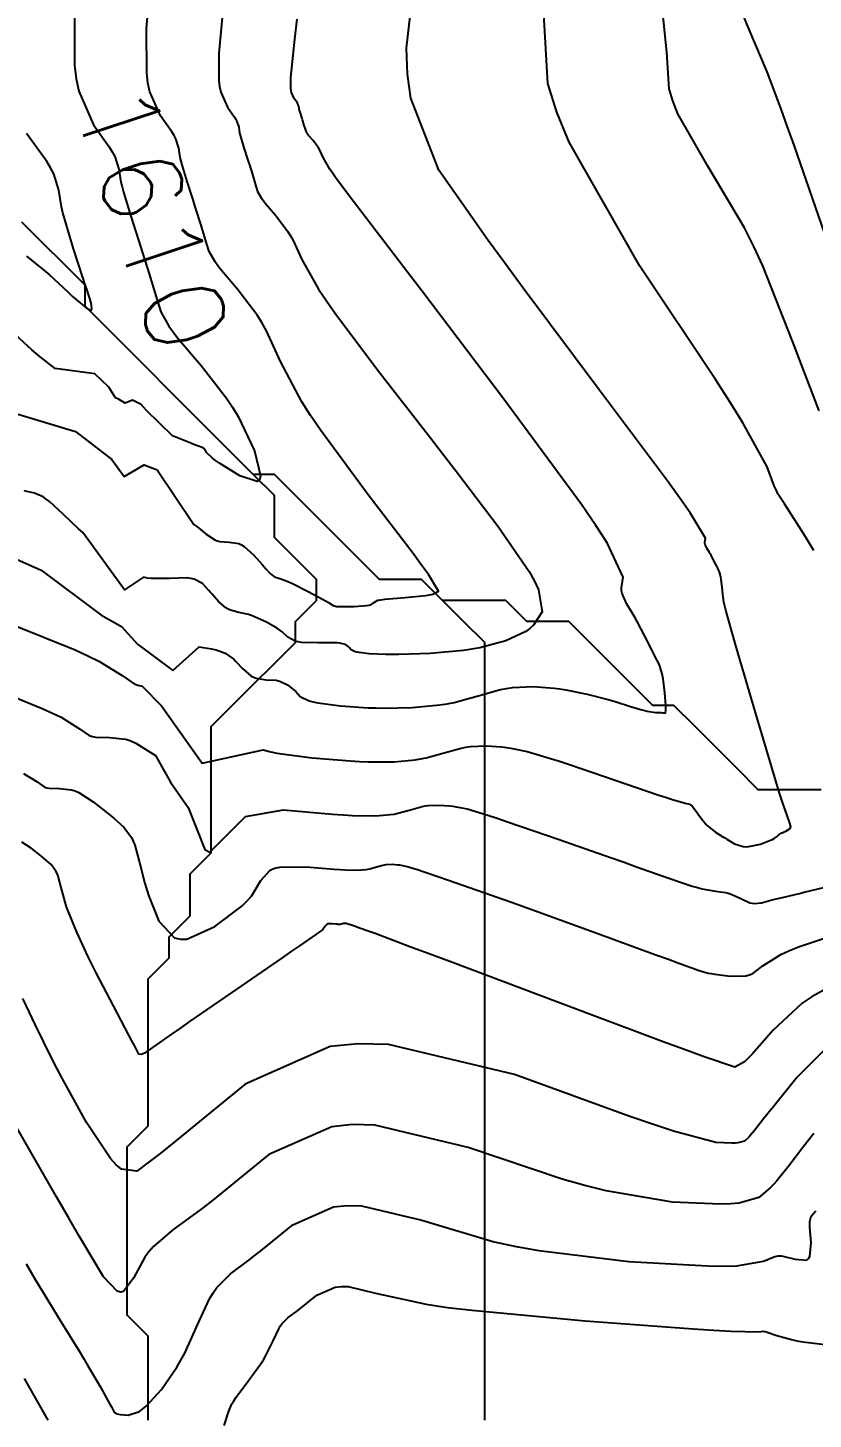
# Model space of a CAD drawing. Header units: metres. Extents: x 837475 to 838479, y 1189012 to 1191015.
# Drawn here: x 837725.3 to 837762.6, y 1190836.9 to 1190903.1 of the extents above; entities that cross this region are included whole.
import ezdxf

# ---------------------------------------------------------------- set-up
doc = ezdxf.new("R2010")
doc.units = ezdxf.units.M
doc.header["$LTSCALE"] = 0.3
for name, color, linetype in [('COTAS 10', 1, 'Continuous'), ('COTAS INT', 252, 'Continuous'), ('DRENAJE', 5, 'Continuous')]:
    doc.layers.add(name, color=color, linetype=linetype)
doc.styles.get("Standard").update_dxf_attribs({"font": 'simplex.shx'})

msp = doc.modelspace()

# ---------------------------------------------------------------- linework, layer by layer
at = {"layer": 'COTAS 10'}
for points in [[(837762.673, 1190878.242), (837762.196, 1190879.019), (837761.275, 1190880.45), (837760.97, 1190880.934), (837760.881, 1190881.115), (837760.791, 1190881.316), (837760.45, 1190882.212), (837759.309, 1190884.301), (837758.715, 1190885.255), (837758, 1190886.372), (837754.41, 1190891.762), (837751.04, 1190897.657), (837750.464, 1190899.092), (837750.041, 1190900.442), (837749.803, 1190904.607)], [(837727.535, 1190904.194), (837727.541, 1190901.321), (837727.622, 1190900.67), (837727.737, 1190900.083), (837728.44, 1190898.487), (837729.189, 1190897.442), (837729.334, 1190897.202), (837729.451, 1190896.984), (837729.647, 1190896.374), (837729.742, 1190895.753), (837729.795, 1190895.527), (837729.86, 1190895.278), (837730.192, 1190894.184), (837730.577, 1190892.997), (837730.676, 1190892.689), (837730.771, 1190892.39), (837731.086, 1190891.388), (837731.47, 1190890.147), (837731.644, 1190889.585), (837732.025, 1190888.909), (837732.214, 1190888.648), (837732.439, 1190888.356), (837733.552, 1190887.038), (837734.762, 1190885.486), (837735.048, 1190885.047), (837735.312, 1190884.604), (837736.091, 1190882.973), (837736.374, 1190881.782), (837736.326, 1190881.617), (837736.224, 1190881.524), (837735.398, 1190881.78), (837734.435, 1190882.39), (837734.246, 1190882.52), (837734.091, 1190882.632), (837733.811, 1190882.895), (837733.748, 1190883.021), (837733.73, 1190883.046), (837733.712, 1190883.068), (837733.645, 1190883.112), (837733.38, 1190883.211), (837733.238, 1190883.267), (837733.066, 1190883.335), (837732.195, 1190883.685), (837730.959, 1190884.898), (837730.713, 1190885.182), (837730.295, 1190885.391), (837729.937, 1190885.241), (837729.625, 1190885.433), (837729.49, 1190885.496), (837729.175, 1190885.998), (837728.499, 1190886.633), (837726.612, 1190886.892), (837725.911, 1190887.441), (837725.709, 1190887.611), (837725.504, 1190887.788), (837724.735, 1190888.493)], [(837723.639, 1190871.683), (837726.007, 1190870.723), (837726.493, 1190870.504), (837726.905, 1190870.306), (837727.78, 1190869.76), (837728.238, 1190869.444), (837728.388, 1190869.391), (837728.547, 1190869.354), (837729.206, 1190869.341), (837729.979, 1190869.262), (837730.211, 1190869.182), (837730.45, 1190869.077), (837731.38, 1190868.488), (837732.092, 1190867.217), (837732.94, 1190866.006), (837733.727, 1190864.008), (837733.969, 1190863.887), (837735.664, 1190865.582), (837737.468, 1190865.899), (837739.802, 1190865.697), (837740.309, 1190865.661), (837740.756, 1190865.634), (837741.866, 1190865.608), (837742.552, 1190865.673), (837742.732, 1190865.702), (837742.907, 1190865.736), (837743.5, 1190865.901), (837744.053, 1190866.056), (837744.203, 1190866.084), (837744.35, 1190866.106), (837744.868, 1190866.131), (837745.38, 1190866.092), (837745.524, 1190866.073), (837745.669, 1190866.051), (837746.198, 1190865.942), (837747.186, 1190865.642), (837747.62, 1190865.499), (837748.123, 1190865.33), (837750.522, 1190864.505), (837753.063, 1190863.616), (837753.657, 1190863.406), (837754.203, 1190863.213), (837755.778, 1190862.648), (837756.888, 1190862.274), (837757.141, 1190862.202), (837757.371, 1190862.142), (837758.004, 1190862.038), (837758.481, 1190861.972), (837758.611, 1190861.936), (837758.741, 1190861.894), (837759.205, 1190861.677), (837759.635, 1190861.484), (837759.744, 1190861.457), (837759.848, 1190861.44), (837760.184, 1190861.472), (837760.523, 1190861.576), (837760.629, 1190861.605), (837760.739, 1190861.633), (837761.18, 1190861.737), (837761.781, 1190861.874), (837761.992, 1190861.925), (837762.223, 1190861.98), (837763.22, 1190862.225)], [(837725.236, 1190844.303), (837725.659, 1190843.586), (837726.883, 1190841.565), (837727.768, 1190840.133), (837727.979, 1190839.787), (837728.173, 1190839.463), (837728.75, 1190838.473), (837729.144, 1190837.77), (837729.223, 1190837.627), (837729.29, 1190837.506), (837729.424, 1190837.254), (837729.557, 1190837.167), (837729.623, 1190837.149), (837729.701, 1190837.135), (837730.091, 1190837.107), (837730.621, 1190837.29), (837730.789, 1190837.409), (837730.966, 1190837.557), (837731.678, 1190838.337), (837732.407, 1190839.399), (837732.594, 1190839.725), (837732.775, 1190840.065), (837733.375, 1190841.407), (837733.956, 1190842.65), (837734.126, 1190842.927), (837734.3, 1190843.176), (837734.957, 1190843.834), (837735.824, 1190844.476), (837736.131, 1190844.715), (837736.466, 1190844.981), (837737.913, 1190846.161), (837739.848, 1190847.018), (837740.49, 1190847.079), (837741.178, 1190847.065), (837744.045, 1190846.379), (837747.481, 1190845.36), (837748.527, 1190845.135), (837749.613, 1190844.935), (837753.879, 1190844.42), (837757.62, 1190844.207), (837758.376, 1190844.197), (837759.011, 1190844.209), (837760.29, 1190844.427), (837760.817, 1190844.661), (837760.977, 1190844.682), (837761.142, 1190844.684), (837761.789, 1190844.532), (837762.322, 1190844.485), (837762.415, 1190844.552), (837762.485, 1190844.655), (837762.542, 1190845.318), (837762.486, 1190846.053), (837762.484, 1190846.201), (837762.489, 1190846.326), (837762.556, 1190846.578), (837762.777, 1190846.835)]]:
    msp.add_lwpolyline(points, dxfattribs=at)
at = {"layer": 'COTAS INT'}
for points in [[(837724.582, 1190874.713), (837727.566, 1190873.504), (837728.177, 1190873.229), (837728.697, 1190872.979), (837729.798, 1190872.291), (837730.368, 1190871.893), (837730.551, 1190871.826), (837730.747, 1190871.778), (837731.668, 1190870.849), (837733.606, 1190868.125), (837736.499, 1190868.75), (837736.797, 1190868.67), (837737.146, 1190868.596), (837738.825, 1190868.371), (837740.644, 1190868.227), (837741.082, 1190868.203), (837741.49, 1190868.187), (837742.724, 1190868.187), (837743.725, 1190868.281), (837743.987, 1190868.323), (837744.243, 1190868.373), (837745.11, 1190868.614), (837745.917, 1190868.841), (837746.135, 1190868.882), (837746.35, 1190868.914), (837747.106, 1190868.95), (837747.854, 1190868.892), (837748.064, 1190868.865), (837748.275, 1190868.832), (837749.047, 1190868.673), (837750.162, 1190868.349), (837750.59, 1190868.213), (837751.069, 1190868.056), (837753.227, 1190867.319), (837755.265, 1190866.619), (837755.668, 1190866.485), (837756.001, 1190866.377), (837756.624, 1190866.201), (837756.78, 1190866.164), (837756.819, 1190866.143), (837756.857, 1190866.117), (837756.98, 1190865.986), (837757.105, 1190865.807), (837757.144, 1190865.75), (837757.184, 1190865.691), (837757.348, 1190865.456), (837757.555, 1190865.207), (837757.624, 1190865.141), (837757.698, 1190865.075), (837758.004, 1190864.845), (837758.349, 1190864.623), (837758.446, 1190864.562), (837758.545, 1190864.502), (837758.908, 1190864.287), (837759.32, 1190864.156), (837759.45, 1190864.148), (837759.587, 1190864.153), (837760.135, 1190864.274), (837760.619, 1190864.452), (837760.715, 1190864.494), (837760.794, 1190864.532), (837760.943, 1190864.641), (837761.029, 1190864.731), (837761.07, 1190864.758), (837761.117, 1190864.785), (837761.348, 1190864.889), (837761.544, 1190865.02), (837761.569, 1190865.065), (837761.581, 1190865.113), (837761.521, 1190865.317), (837761.197, 1190866.214), (837761.044, 1190866.699), (837760.862, 1190867.287), (837759.975, 1190870.265), (837759.097, 1190873.272), (837758.922, 1190873.878), (837758.775, 1190874.385), (837758.489, 1190875.396), (837758.405, 1190875.786), (837758.385, 1190875.901), (837758.367, 1190876.019), (837758.317, 1190876.473), (837758.274, 1190876.877), (837758.26, 1190876.964), (837758.246, 1190877.041), (837758.191, 1190877.227), (837758.116, 1190877.378), (837758.089, 1190877.431), (837758.059, 1190877.49), (837757.93, 1190877.745), (837757.79, 1190878.013), (837757.753, 1190878.079), (837757.717, 1190878.142), (837757.593, 1190878.342), (837757.512, 1190878.525), (837757.503, 1190878.578), (837757.499, 1190878.631), (837757.532, 1190878.83), (837756.801, 1190880.035), (837756.314, 1190880.723), (837755.705, 1190881.564), (837752.48, 1190885.877), (837748.859, 1190890.714), (837748, 1190891.884), (837747.204, 1190892.981), (837744.848, 1190896.332), (837743.518, 1190899.757), (837743.368, 1190900.9), (837743.314, 1190902.129), (837743.909, 1190907.27)], [(837734.614, 1190904.261), (837734.393, 1190901.887), (837734.396, 1190900.594), (837734.433, 1190900.302), (837734.484, 1190900.037), (837734.801, 1190899.319), (837735.137, 1190898.849), (837735.202, 1190898.742), (837735.255, 1190898.643), (837735.343, 1190898.369), (837735.386, 1190898.09), (837735.41, 1190897.988), (837735.439, 1190897.876), (837735.588, 1190897.384), (837735.762, 1190896.85), (837735.806, 1190896.711), (837735.849, 1190896.577), (837735.99, 1190896.126), (837736.163, 1190895.568), (837736.242, 1190895.315), (837736.413, 1190895.011), (837736.498, 1190894.894), (837736.599, 1190894.763), (837737.1, 1190894.169), (837737.66, 1190893.43), (837737.799, 1190893.207), (837737.93, 1190892.975), (837738.346, 1190892.072), (837739.138, 1190890.665), (837739.507, 1190890.117), (837739.941, 1190889.499), (837742.048, 1190886.693), (837744.45, 1190883.59), (837745.07, 1190882.785), (837745.671, 1190882.003), (837747.677, 1190879.372), (837749.14, 1190877.243), (837749.399, 1190876.777), (837749.594, 1190876.365), (837749.77, 1190875.322), (837749.359, 1190874.688), (837749.184, 1190874.534), (837748.984, 1190874.388), (837748.039, 1190873.939), (837746.808, 1190873.61), (837746.427, 1190873.541), (837746.028, 1190873.481), (837744.439, 1190873.344), (837742.958, 1190873.294), (837742.627, 1190873.289), (837742.329, 1190873.288), (837741.538, 1190873.317), (837741.063, 1190873.38), (837740.964, 1190873.401), (837740.88, 1190873.424), (837740.694, 1190873.517), (837740.597, 1190873.618), (837740.568, 1190873.644), (837740.538, 1190873.671), (837740.423, 1190873.762), (837740.148, 1190873.827), (837740.017, 1190873.838), (837739.862, 1190873.845), (837739.104, 1190873.841), (837738.331, 1190873.866), (837738.166, 1190873.892), (837738.023, 1190873.925), (837737.682, 1190874.113), (837737.402, 1190874.367), (837737.297, 1190874.443), (837737.18, 1190874.521), (837736.658, 1190874.822), (837736.092, 1190875.086), (837735.948, 1190875.14), (837735.808, 1190875.187), (837735.35, 1190875.289), (837734.945, 1190875.4), (837734.838, 1190875.453), (837734.735, 1190875.515), (837734.384, 1190875.818), (837734.065, 1190876.169), (837733.982, 1190876.261), (837733.901, 1190876.351), (837733.627, 1190876.659), (837733.23, 1190876.875), (837733.071, 1190876.908), (837732.891, 1190876.929), (837732.062, 1190876.908), (837731.204, 1190876.899), (837731.006, 1190876.928), (837730.824, 1190876.971), (837729.91, 1190876.366), (837727.925, 1190879.096), (837727.724, 1190879.273), (837726.996, 1190879.965), (837726.344, 1190880.565), (837726.19, 1190880.683), (837726.047, 1190880.781), (837725.629, 1190880.965), (837725.141, 1190881.081)], [(837762.928, 1190884.874), (837761.666, 1190888.189), (837760.255, 1190891.782), (837759.827, 1190892.702), (837759.382, 1190893.59), (837757.641, 1190896.524), (837756.219, 1190899.011), (837755.976, 1190899.617), (837755.798, 1190900.187), (837755.697, 1190901.944), (837755.443, 1190904.404)], [(837723.781, 1190885.04), (837727.588, 1190883.898), (837729.309, 1190882.562), (837729.897, 1190881.748), (837730.855, 1190882.311), (837731.462, 1190882.077), (837733.201, 1190879.475), (837733.346, 1190879.37), (837733.797, 1190879.011), (837734.203, 1190878.743), (837734.32, 1190878.696), (837734.439, 1190878.661), (837734.885, 1190878.631), (837735.346, 1190878.565), (837735.474, 1190878.507), (837735.602, 1190878.431), (837736.067, 1190878.015), (837736.469, 1190877.56), (837736.558, 1190877.46), (837736.637, 1190877.371), (837736.841, 1190877.145), (837736.988, 1190877.018), (837737.031, 1190876.992), (837737.076, 1190876.97), (837737.246, 1190876.923), (837737.564, 1190876.814), (837737.702, 1190876.753), (837737.861, 1190876.678), (837738.617, 1190876.294), (837739.348, 1190875.904), (837739.491, 1190875.824), (837739.609, 1190875.757), (837739.824, 1190875.618), (837740.009, 1190875.576), (837740.108, 1190875.569), (837740.227, 1190875.566), (837740.832, 1190875.571), (837741.422, 1190875.613), (837741.533, 1190875.631), (837741.62, 1190875.652), (837741.742, 1190875.754), (837741.956, 1190875.866), (837742.101, 1190875.894), (837742.282, 1190875.92), (837743.247, 1190876.003), (837744.225, 1190876.093), (837744.416, 1190876.124), (837744.571, 1190876.157), (837744.841, 1190876.3), (837744.354, 1190877.099), (837744.032, 1190877.546), (837743.628, 1190878.092), (837741.495, 1190880.879), (837739.237, 1190883.936), (837738.755, 1190884.653), (837738.334, 1190885.312), (837737.334, 1190887.223), (837736.664, 1190888.679), (837736.452, 1190889.052), (837736.229, 1190889.412), (837735.417, 1190890.484), (837735.326, 1190890.603), (837734.519, 1190891.559), (837734.356, 1190891.771), (837734.219, 1190891.96), (837733.943, 1190892.45), (837733.817, 1190892.857), (837733.538, 1190893.757), (837733.31, 1190894.484), (837733.241, 1190894.7), (837733.169, 1190894.923), (837732.89, 1190895.784), (837732.649, 1190896.577), (837732.602, 1190896.758), (837732.564, 1190896.921), (837732.495, 1190897.372), (837732.353, 1190897.814), (837732.268, 1190897.972), (837732.163, 1190898.146), (837731.62, 1190898.903), (837731.111, 1190900.06), (837731.027, 1190900.486), (837730.969, 1190900.957), (837730.964, 1190903.041), (837731.028, 1190903.797)], [(837759.173, 1190904.008), (837759.588, 1190903.018), (837760.441, 1190901.006), (837761.093, 1190899.281), (837761.382, 1190898.472), (837761.718, 1190897.519), (837763.322, 1190892.881)], [(837723.025, 1190878.599), (837725.95, 1190877.299), (837728.794, 1190875.18), (837729.77, 1190874.622), (837730.537, 1190873.785), (837732.211, 1190872.53), (837733.455, 1190873.654), (837734.053, 1190873.559), (837734.194, 1190873.528), (837734.323, 1190873.493), (837734.698, 1190873.349), (837735.012, 1190873.138), (837735.102, 1190873.062), (837735.194, 1190872.978), (837735.539, 1190872.608), (837735.925, 1190872.272), (837736.043, 1190872.209), (837736.166, 1190872.159), (837736.649, 1190872.089), (837737.117, 1190872.062), (837737.229, 1190872.039), (837737.335, 1190872.01), (837737.655, 1190871.852), (837737.915, 1190871.646), (837737.983, 1190871.586), (837738.049, 1190871.526), (837738.27, 1190871.299), (837738.69, 1190871.087), (837738.881, 1190871.036), (837739.104, 1190870.988), (837740.181, 1190870.844), (837741.487, 1190870.757), (837741.854, 1190870.746), (837742.224, 1190870.741), (837743.582, 1190870.766), (837744.899, 1190870.889), (837745.243, 1190870.945), (837745.579, 1190871.011), (837746.719, 1190871.327), (837747.781, 1190871.625), (837748.067, 1190871.679), (837748.35, 1190871.721), (837749.344, 1190871.769), (837750.328, 1190871.693), (837750.603, 1190871.657), (837750.881, 1190871.614), (837751.896, 1190871.405), (837752.837, 1190871.162), (837753.068, 1190871.098), (837753.286, 1190871.035), (837753.963, 1190870.82), (837754.506, 1190870.651), (837754.638, 1190870.618), (837754.762, 1190870.59), (837755.147, 1190870.538), (837755.423, 1190870.525), (837755.48, 1190870.522), (837755.527, 1190870.518), (837755.625, 1190870.507), (837755.645, 1190870.648), (837755.644, 1190870.74), (837755.639, 1190870.856), (837755.596, 1190871.467), (837755.515, 1190872.139), (837755.487, 1190872.293), (837755.456, 1190872.434), (837755.321, 1190872.826), (837755.124, 1190873.215), (837755.054, 1190873.354), (837754.978, 1190873.506), (837754.645, 1190874.166), (837754.282, 1190874.858), (837754.187, 1190875.03), (837754.093, 1190875.193), (837753.773, 1190875.71), (837753.563, 1190876.184), (837753.539, 1190876.32), (837753.529, 1190876.458), (837753.616, 1190876.974), (837752.858, 1190878.593), (837752.316, 1190879.427), (837751.629, 1190880.428), (837747.949, 1190885.434), (837744.042, 1190890.584), (837743.211, 1190891.675), (837742.49, 1190892.622), (837740.795, 1190894.832), (837739.977, 1190895.922), (837739.809, 1190896.161), (837739.665, 1190896.375), (837739.358, 1190896.921), (837739.196, 1190897.272), (837739.145, 1190897.362), (837739.091, 1190897.448), (837738.874, 1190897.736), (837738.679, 1190897.966), (837738.64, 1190898.017), (837738.607, 1190898.062), (837738.54, 1190898.181), (837738.51, 1190898.279), (837738.443, 1190898.496), (837738.388, 1190898.671), (837738.371, 1190898.723), (837738.354, 1190898.777), (837738.287, 1190898.984), (837738.229, 1190899.175), (837738.217, 1190899.219), (837738.208, 1190899.258), (837738.191, 1190899.367), (837738.157, 1190899.473), (837738.137, 1190899.511), (837738.111, 1190899.553), (837737.981, 1190899.736), (837737.858, 1190900.014), (837737.838, 1190900.117), (837737.824, 1190900.231), (837737.822, 1190900.733), (837738.016, 1190902.557), (837738.125, 1190903.504)], [(837725.249, 1190892.228), (837726.335, 1190891.363), (837727.248, 1190890.505), (837727.449, 1190890.322), (837727.628, 1190890.161), (837728.088, 1190889.778), (837728.316, 1190889.674), (837728.348, 1190889.69), (837728.367, 1190889.726), (837728.324, 1190890.018), (837728.118, 1190890.667), (837728.034, 1190890.927), (837727.938, 1190891.223), (837727.494, 1190892.583), (837727.07, 1190893.979), (837726.988, 1190894.297), (837726.92, 1190894.585), (837726.799, 1190895.377), (837726.549, 1190896.154), (837726.399, 1190896.432), (837726.215, 1190896.738), (837725.26, 1190898.071)], [(837725.114, 1190867.632), (837725.762, 1190867.228), (837726.101, 1190866.994), (837726.212, 1190866.955), (837726.33, 1190866.927), (837726.818, 1190866.918), (837727.39, 1190866.86), (837727.562, 1190866.8), (837727.739, 1190866.722), (837728.428, 1190866.286), (837729.092, 1190865.761), (837729.255, 1190865.628), (837729.407, 1190865.5), (837729.881, 1190865.079), (837730.246, 1190864.585), (837730.331, 1190864.41), (837730.408, 1190864.219), (837730.629, 1190863.392), (837730.876, 1190862.396), (837730.97, 1190862.099), (837731.076, 1190861.793), (837731.551, 1190860.608), (837732.293, 1190859.811), (837732.567, 1190859.749), (837732.87, 1190859.756), (837734.214, 1190860.355), (837735.483, 1190861.327), (837735.74, 1190861.569), (837735.956, 1190861.799), (837736.394, 1190862.535), (837736.829, 1190863.038), (837737.044, 1190863.121), (837737.3, 1190863.181), (837738.562, 1190863.193), (837739.867, 1190863.08), (837740.15, 1190863.06), (837740.398, 1190863.044), (837741.008, 1190863.03), (837741.379, 1190863.065), (837741.476, 1190863.08), (837741.57, 1190863.099), (837741.891, 1190863.188), (837742.19, 1190863.272), (837742.27, 1190863.287), (837742.35, 1190863.299), (837742.63, 1190863.312), (837742.907, 1190863.291), (837742.984, 1190863.281), (837743.062, 1190863.269), (837743.348, 1190863.21), (837743.882, 1190863.048), (837744.116, 1190862.971), (837744.389, 1190862.879), (837745.684, 1190862.434), (837747.625, 1190861.746), (837748.304, 1190861.503), (837749.044, 1190861.236), (837752.228, 1190860.081), (837755.174, 1190859.007), (837755.764, 1190858.791), (837756.257, 1190858.611), (837757.222, 1190858.256), (837757.648, 1190858.14), (837757.801, 1190858.11), (837757.969, 1190858.081), (837758.701, 1190857.987), (837759.443, 1190858.009), (837759.617, 1190858.053), (837759.778, 1190858.115), (837760.245, 1190858.476), (837761.107, 1190859.025), (837761.517, 1190859.205), (837762, 1190859.397), (837764.362, 1190860.193)], [(837763.118, 1190857.305), (837762.604, 1190857.016), (837762.129, 1190856.707), (837760.736, 1190855.427), (837759.766, 1190854.299), (837759.557, 1190854.086), (837759.374, 1190853.917), (837758.926, 1190853.664), (837757.468, 1190854.153), (837756.649, 1190854.45), (837755.649, 1190854.818), (837750.535, 1190856.733), (837745.372, 1190858.68), (837744.34, 1190859.068), (837743.482, 1190859.391), (837741.821, 1190860.012), (837741.347, 1190860.184), (837741.237, 1190860.224), (837741.136, 1190860.26), (837740.847, 1190860.362), (837740.654, 1190860.429), (837740.613, 1190860.442), (837740.578, 1190860.454), (837740.499, 1190860.478), (837740.456, 1190860.487), (837740.444, 1190860.489), (837740.433, 1190860.49), (837740.392, 1190860.493), (837740.35, 1190860.491), (837740.338, 1190860.49), (837740.326, 1190860.487), (837740.282, 1190860.475), (837740.234, 1190860.462), (837740.22, 1190860.459), (837740.205, 1190860.456), (837740.15, 1190860.451), (837740.059, 1190860.453), (837740.022, 1190860.456), (837739.98, 1190860.459), (837739.786, 1190860.476), (837739.598, 1190860.474), (837739.56, 1190860.465), (837739.528, 1190860.452), (837739.463, 1190860.378), (837739.378, 1190860.255), (837739.334, 1190860.212), (837739.281, 1190860.166), (837739.012, 1190859.967), (837738.231, 1190859.431), (837737.854, 1190859.172), (837737.408, 1190858.866), (837735.219, 1190857.36), (837733.003, 1190855.83), (837732.54, 1190855.508), (837732.143, 1190855.23), (837731.251, 1190854.594), (837730.868, 1190854.333), (837730.791, 1190854.292), (837730.726, 1190854.265), (837730.598, 1190854.277), (837730.384, 1190854.69), (837730.265, 1190854.915), (837730.121, 1190855.187), (837729.387, 1190856.571), (837728.571, 1190858.141), (837728.375, 1190858.531), (837728.192, 1190858.902), (837727.643, 1190860.082), (837727.247, 1190861.049), (837727.162, 1190861.286), (837727.088, 1190861.509), (837726.906, 1190862.204), (837726.763, 1190862.741), (837726.712, 1190862.865), (837726.657, 1190862.979), (837726.42, 1190863.3), (837726.112, 1190863.573), (837726.013, 1190863.657), (837725.908, 1190863.743), (837725.476, 1190864.084), (837725.029, 1190864.368)], [(837763.39, 1190854.687), (837761.877, 1190853.182), (837760.721, 1190851.747), (837760.483, 1190851.45), (837760.281, 1190851.196), (837759.849, 1190850.644), (837759.655, 1190850.404), (837759.603, 1190850.348), (837759.553, 1190850.296), (837759.378, 1190850.144), (837759.068, 1190850.058), (837758.932, 1190850.048), (837758.775, 1190850.043), (837758.024, 1190850.075), (837756.012, 1190850.613), (837755.059, 1190850.929), (837753.935, 1190851.316), (837748.443, 1190853.313), (837742.458, 1190854.744), (837741.022, 1190854.774), (837739.682, 1190854.645), (837735.645, 1190852.857), (837732.782, 1190850.504), (837732.183, 1190850.018), (837731.668, 1190849.605), (837730.507, 1190848.712), (837729.767, 1190848.811), (837729.518, 1190849.022), (837729.248, 1190849.313), (837728.113, 1190851.03), (837726.972, 1190853.101), (837726.699, 1190853.615), (837726.445, 1190854.103), (837725.679, 1190855.654), (837725.08, 1190856.92)], [(837762.681, 1190850.51), (837762.436, 1190850.199), (837762.206, 1190849.904), (837761.499, 1190848.979), (837760.91, 1190848.249), (837760.753, 1190848.077), (837760.6, 1190847.919), (837760.069, 1190847.458), (837759.126, 1190847.197), (837758.713, 1190847.165), (837758.233, 1190847.151), (837755.952, 1190847.247), (837752.813, 1190847.774), (837751.793, 1190848.032), (837750.708, 1190848.338), (837746.244, 1190849.846), (837741.818, 1190850.904), (837740.756, 1190850.927), (837739.765, 1190850.831), (837736.779, 1190849.509), (837734.545, 1190847.688), (837734.028, 1190847.278), (837733.555, 1190846.909), (837732.216, 1190845.917), (837731.289, 1190845.126), (837731.076, 1190844.883), (837730.882, 1190844.63), (837730.342, 1190843.629), (837729.871, 1190842.989), (837729.722, 1190842.962), (837729.564, 1190843.001), (837728.922, 1190843.687), (837727.747, 1190845.659), (837727.252, 1190846.509), (837726.683, 1190847.491), (837724.017, 1190852.137)], [(837734.657, 1190836.619), (837734.87, 1190837.294), (837735.022, 1190837.655), (837735.11, 1190837.798), (837735.218, 1190837.961), (837735.774, 1190838.703), (837736.376, 1190839.527), (837736.513, 1190839.74), (837736.636, 1190839.947), (837736.975, 1190840.642), (837737.241, 1190841.21), (837737.318, 1190841.336), (837737.398, 1190841.45), (837737.698, 1190841.75), (837738.094, 1190842.043), (837738.234, 1190842.153), (837738.386, 1190842.274), (837739.047, 1190842.813), (837739.931, 1190843.204), (837740.224, 1190843.232), (837740.538, 1190843.225), (837741.847, 1190842.912), (837744.254, 1190842.382), (837745.26, 1190842.238), (837746.414, 1190842.096), (837751.807, 1190841.593), (837756.939, 1190841.213), (837757.929, 1190841.148), (837758.731, 1190841.1), (837760.07, 1190841.073), (837760.272, 1190841.1), (837760.358, 1190841.086), (837760.456, 1190841.063), (837760.918, 1190840.904), (837761.621, 1190840.701), (837761.872, 1190840.651), (837762.146, 1190840.603), (837763.341, 1190840.452)], [(837725.142, 1190838.859), (837726.271, 1190836.874)]]:
    msp.add_lwpolyline(points, dxfattribs=at)
at = {"layer": 'DRENAJE'}
for points in [[(837736.03574, 1190881.85512, 0), (837735.03608, 1190882.85478, 0), (837734.03641, 1190883.85444, 0), (837733.03675, 1190884.85411, 0), (837732.03709, 1190885.85377, 0), (837731.03742, 1190886.85343, 0), (837730.03776, 1190887.8531, 0), (837729.0381, 1190888.85276, 0), (837728.03844, 1190889.85242, 0), (837728.03844, 1190890.85209, 0), (837727.03877, 1190891.85175, 0), (837726.03911, 1190892.85141, 0), (837725.03945, 1190893.85107, 0)], [(837731.03742, 1190836.87029, 0), (837731.03742, 1190837.86995, 0), (837731.03742, 1190838.86961, 0), (837731.03742, 1190839.86928, 0), (837731.03742, 1190840.86894, 0), (837730.03776, 1190841.8686, 0), (837730.03776, 1190842.86827, 0), (837730.03776, 1190843.86793, 0), (837730.03776, 1190844.86759, 0), (837730.03776, 1190845.86725, 0), (837730.03776, 1190846.86692, 0), (837730.03776, 1190847.86658, 0), (837730.03776, 1190848.86624, 0), (837730.03776, 1190849.86591, 0), (837731.03742, 1190850.86557, 0), (837731.03742, 1190851.86523, 0), (837731.03742, 1190852.86489, 0), (837731.03742, 1190853.86456, 0), (837731.03742, 1190854.86422, 0), (837731.03742, 1190855.86388, 0), (837731.03742, 1190856.86355, 0), (837731.03742, 1190857.86321, 0), (837732.03709, 1190858.86287, 0), (837732.03709, 1190859.86253, 0), (837733.03675, 1190860.8622, 0), (837733.03675, 1190861.86186, 0), (837733.03675, 1190862.86152, 0), (837734.03641, 1190863.86119, 0), (837734.03641, 1190864.86085, 0), (837734.03641, 1190865.86051, 0), (837734.03641, 1190866.86018, 0), (837734.03641, 1190867.85984, 0), (837734.03641, 1190868.8595, 0), (837734.03641, 1190869.85916, 0), (837735.03608, 1190870.85883, 0), (837736.03574, 1190871.85849, 0), (837737.0354, 1190872.85815, 0), (837738.03506, 1190873.85782, 0), (837738.03506, 1190874.85748, 0), (837739.03473, 1190875.85714, 0), (837739.03473, 1190876.8568, 0), (837738.03506, 1190877.85647, 0), (837737.0354, 1190878.85613, 0), (837737.0354, 1190879.85579, 0), (837737.0354, 1190880.85546, 0), (837736.03574, 1190881.85512, 0)], [(837745.0327, 1190875.85714, 0), (837744.03304, 1190876.8568, 0), (837743.03338, 1190876.8568, 0), (837742.03372, 1190876.8568, 0), (837741.03405, 1190877.85647, 0), (837740.03439, 1190878.85613, 0), (837739.03473, 1190879.85579, 0), (837738.03506, 1190880.85546, 0), (837737.0354, 1190881.85512, 0), (837736.03574, 1190881.85512, 0)], [(837747.03203, 1190836.87029, 0), (837747.03203, 1190837.86995, 0), (837747.03203, 1190838.86961, 0), (837747.03203, 1190839.86928, 0), (837747.03203, 1190840.86894, 0), (837747.03203, 1190841.8686, 0), (837747.03203, 1190842.86827, 0), (837747.03203, 1190843.86793, 0), (837747.03203, 1190844.86759, 0), (837747.03203, 1190845.86725, 0), (837747.03203, 1190846.86692, 0), (837747.03203, 1190847.86658, 0), (837747.03203, 1190848.86624, 0), (837747.03203, 1190849.86591, 0), (837747.03203, 1190850.86557, 0), (837747.03203, 1190851.86523, 0), (837747.03203, 1190852.86489, 0), (837747.03203, 1190853.86456, 0), (837747.03203, 1190854.86422, 0), (837747.03203, 1190855.86388, 0), (837747.03203, 1190856.86355, 0), (837747.03203, 1190857.86321, 0), (837747.03203, 1190858.86287, 0), (837747.03203, 1190859.86253, 0), (837747.03203, 1190860.8622, 0), (837747.03203, 1190861.86186, 0), (837747.03203, 1190862.86152, 0), (837747.03203, 1190863.86119, 0), (837747.03203, 1190864.86085, 0), (837747.03203, 1190865.86051, 0), (837747.03203, 1190866.86018, 0), (837747.03203, 1190867.85984, 0), (837747.03203, 1190868.8595, 0), (837747.03203, 1190869.85916, 0), (837747.03203, 1190870.85883, 0), (837747.03203, 1190871.85849, 0), (837747.03203, 1190872.85815, 0), (837747.03203, 1190873.85782, 0), (837746.03237, 1190874.85748, 0), (837745.0327, 1190875.85714, 0)], [(837763.02664, 1190866.86018, 0), (837762.02697, 1190866.86018, 0), (837761.02731, 1190866.86018, 0), (837760.02765, 1190866.86018, 0), (837759.02799, 1190867.85984, 0), (837758.02832, 1190868.8595, 0), (837757.02866, 1190869.85916, 0), (837756.029, 1190870.85883, 0), (837755.02933, 1190870.85883, 0), (837754.02967, 1190871.85849, 0), (837753.03001, 1190872.85815, 0), (837752.03035, 1190873.85782, 0), (837751.03068, 1190874.85748, 0), (837750.03102, 1190874.85748, 0), (837749.03136, 1190874.85748, 0), (837748.03169, 1190875.85714, 0), (837747.03203, 1190875.85714, 0), (837746.03237, 1190875.85714, 0), (837745.0327, 1190875.85714, 0)]]:
    msp.add_polyline3d(points, dxfattribs=at)

# ---------------------------------------------------------------- texts
at = {"layer": 'COTAS 10', "insert": (837727.392, 1190899.655), "char_height": 3.799998, "attachment_point": 7, "rotation": 288.2527287}
msp.add_mtext('1610', dxfattribs=at)

doc.saveas('drawing.dxf')
